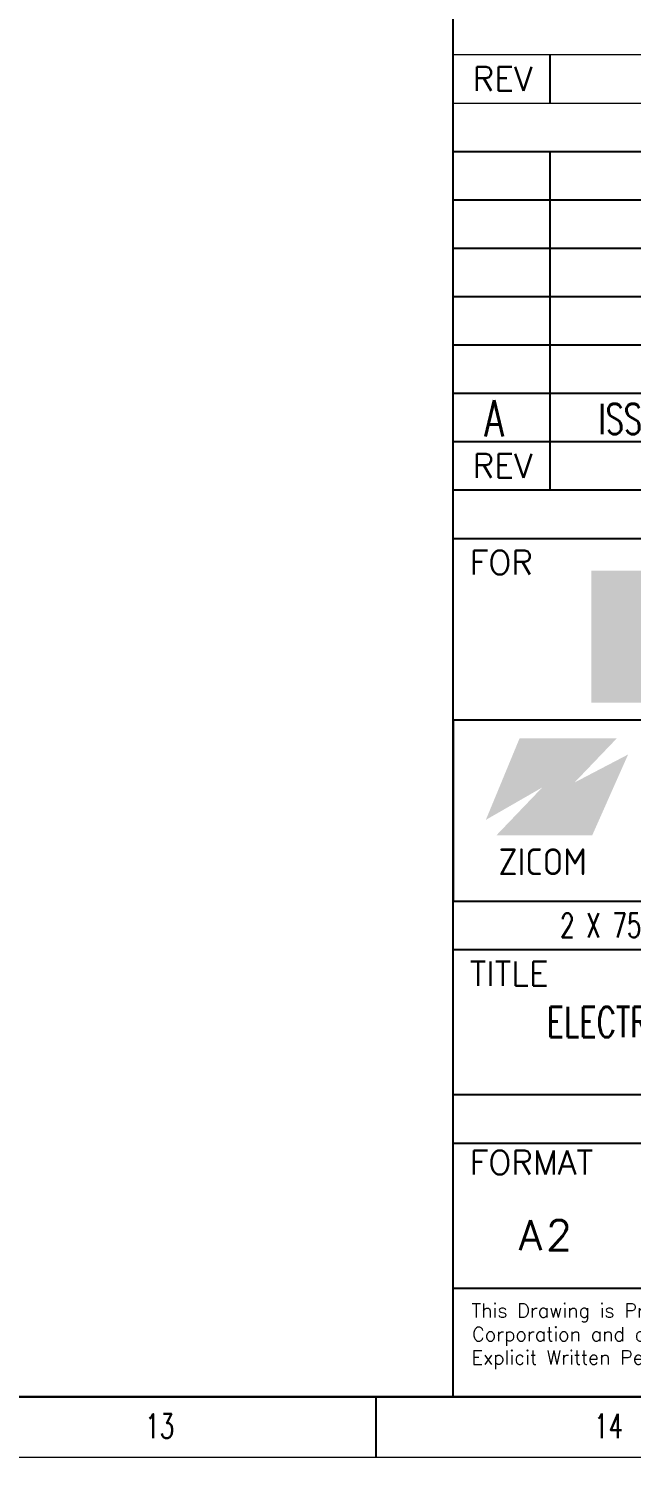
# Model space of a CAD drawing. Header units: inches. Extents: x 19 to 689223, y 34 to 210034.
# Drawn here: x 226973 to 251884, y 34 to 59112 of the extents above; entities that cross this region are included whole.
import ezdxf
from ezdxf.enums import TextEntityAlignment as Align

# ---------------------------------------------------------------- set-up
doc = ezdxf.new("R2010")
doc.units = ezdxf.units.IN
doc.header["$MEASUREMENT"] = 0
doc.layers.add('Dimension', color=7, linetype='Continuous')
doc.layers.add('TEG BORDER', color=7, linetype='Continuous')
doc.styles.add('1', font='isocp.shx')
doc.styles.add('HZTXT', font='txt_qlt.shx', dxfattribs={"width": 0.7, "bigfont": 'hztxt.shx'})
doc.styles.add('TEG BORDER', font='txt_qlt.shx', dxfattribs={"width": 0.7, "bigfont": 'hztxt.shx'})

# ---------------------------------------------------------------- blocks, each defined once
blk = doc.blocks.new('BGFCL LOGO')
at = {"layer": 'TEG BORDER', "true_color": 0x208000}
h = blk.add_hatch(color=86, dxfattribs=at)
h.dxf.hatch_style = 1
h.paths.add_polyline_path([(-3.31, 4.65, -0.3364), (2.71, 2.93, -0.250293), (3.33, -2.75, -0.115757), (2.01, -5.01, -0.015601), (2, -5.33), (5.62, -5.33), (5.62, 5.56), (-5.16, 5.56), (-5.16, -5.33), (-1.15, -5.33, -0.422857), (-2.28, -1.04), (-1.92, -0.6, 0.077855), (-0.93, 1.08, 0.501674)])
h.paths.add_polyline_path([(-0.38, -1.74), (-0.38, -2.98, -0.544237), (0.13, -4.2, -0.111771), (-0.61, -4.84), (-0.61, 0.45), (-1.01, 0.45), (-1.01, -5.33), (-0.51, -5.33, 0.705169)], flags=17)
at = {"layer": 'TEG BORDER', "true_color": 0xf9d406}
h = blk.add_hatch(color=40, dxfattribs=at)
h.dxf.hatch_style = 1
h.paths.add_polyline_path([(2.71, 2.93, 0.3364), (-3.31, 4.65, -0.501674), (-0.93, 1.08, -0.077855), (-1.92, -0.6), (-2.28, -1.04, 0.422857), (-1.15, -5.33), (-1.01, -5.33), (-1.01, 0.45), (-0.61, 0.45), (-0.61, -4.84, 0.111771), (0.13, -4.2, 0.544237), (-0.38, -2.98), (-0.38, -1.74, -0.705169), (-0.51, -5.33), (1.56, -5.33, 0.232253), (0.32, -1.88, -0.645373), (1.43, 0.43), (1.43, -0.74, 0.666027), (0.98, -1.97, -0.15986), (2.01, -5.01, 0.115757), (3.33, -2.75, 0.250293)])
at = {"layer": 'TEG BORDER', "true_color": 0xfa0505}
h = blk.add_hatch(color=1, dxfattribs=at)
h.dxf.hatch_style = 1
h.paths.add_polyline_path([(1.43, 0.43, 0.645373), (0.32, -1.88, -0.232253), (1.56, -5.33), (2, -5.33, 0.175899), (0.98, -1.97, -0.666027), (1.43, -0.74)])
blk = doc.blocks.new('ZICOM LOGO')
at = {"layer": 'TEG BORDER', "true_color": 0xff3333}
blk.add_hatch(color=20, dxfattribs=at).paths.add_polyline_path([(6.2, 2.8), (3.23, -3.89), (-4.69, -3.89), (-0.9, 0.07), (-5.56, -2.61), (-2.77, 4.14), (5.27, 4.14), (1.77, 0.48)])
at = {"layer": 'TEG BORDER', "color": 172, "style": '1'}
blk.add_text('ZICOM', height=2.215, dxfattribs=at).set_placement((-4.51, -7.18))

msp = doc.modelspace()

# ---------------------------------------------------------------- linework, layer by layer
at = {"linetype": 'Continuous'}
msp.add_line((2518.847, 2534.1456), (244518.847, 2534.1456), dxfattribs=at)
for p, q in [((241331.347, 34.1456), (241331.347, 2534.1456)), ((244518.847, 2534.1456), (294518.847, 2534.1456))]:
    msp.add_line(p, q)
at = {"color": 5, "lineweight": 15}
msp.add_lwpolyline([(18.847, 210034.1456), (297018.847, 210034.1456), (297018.847, 34.1456), (18.847, 34.1456)], close=True, dxfattribs=at)
msp.add_lwpolyline([(2518.847, 207534.1456), (294518.847, 207534.1456), (294518.847, 2534.1456), (2518.847, 2534.1456)], close=True)
at = {"layer": 'Dimension', "color": 9}
msp.add_line((244518.847, 2534.1456), (195439.5277, 2534.1456), dxfattribs=at)
at = {"layer": 'TEG BORDER'}
for p, q in [((244518.847, 58034.1456), (244518.847, 207534.1456)), ((244518.847, 2534.1456), (244518.847, 58034.1456)), ((248518.847, 58034.1456), (248518.847, 56034.1456)), ((244518.847, 54034.1456), (294518.847, 54034.1456)), ((244518.847, 52034.1456), (294518.847, 52034.1456)), ((244518.847, 50034.1456), (294518.847, 50034.1456)), ((244518.847, 48034.1456), (294518.847, 48034.1456)), ((244518.847, 46034.1456), (294518.847, 46034.1456)), ((244518.847, 44034.1456), (294518.847, 44034.1456)), ((244518.847, 44034.1456), (294518.847, 44034.1456)), ((244518.847, 40034.1456), (294518.847, 40034.1456)), ((244518.847, 38034.1456), (294518.847, 38034.1456)), ((244518.847, 30534.1456), (244518.847, 23034.1456)), ((244518.847, 23034.1456), (294518.847, 23034.1456)), ((244518.847, 21034.1456), (294518.847, 21034.1456)), ((244518.847, 15034.1456), (294518.847, 15034.1456)), ((244518.847, 13034.1456), (294518.847, 13034.1456)), ((244518.847, 7034.1456), (294518.847, 7034.1456)), ((244518.847, 7034.1456), (294518.847, 7034.1456))]:
    msp.add_line(p, q, dxfattribs=at)
at = {"layer": 'TEG BORDER', "lineweight": 15}
for p, q in [((244518.847, 58034.1456), (294518.847, 58034.1456)), ((244518.847, 56034.1456), (294518.847, 56034.1456))]:
    msp.add_line(p, q, dxfattribs=at)
at = {"layer": 'TEG BORDER', "color": 7}
for p, q in [((248518.847, 54034.1456), (248518.847, 40034.1456)), ((244518.847, 42034.1456), (294518.847, 42034.1456))]:
    msp.add_line(p, q, dxfattribs=at)
at = {"layer": 'TEG BORDER', "color": 0}
msp.add_line((244518.847, 30534.1456), (294518.847, 30534.1456), dxfattribs=at)

# ---------------------------------------------------------------- block references
at = {"xscale": 499.9999999999999, "yscale": 499.9999999999999, "zscale": 499.9999999999999}
for name, p in [('BGFCL LOGO', (252813.0249, 33912.4781)), ('ZICOM LOGO', (248648.7608, 27699.2538))]:
    msp.add_blockref(name, p, dxfattribs=at)

# ---------------------------------------------------------------- texts
at = {"color": 7, "style": 'HZTXT', "width": 0.7}
msp.add_text('ELECTRICAL EQUIPMENT LAYOUT FOR LIGHTING SYSTEM FOR LOCATION J', height=1250, dxfattribs=at).set_placement((269518.847, 18034.1456), align=Align.MIDDLE_CENTER)
at = {"char_height": 1000, "width": 1000, "attachment_point": 7, "style": 'TEG BORDER'}
for s, insert in [('13', (231792.2939, 830.8103)), ('\\pi-16.667;14', (250354.7939, 830.8103))]:
    msp.add_mtext(s, dxfattribs=dict(at, insert=insert))
at = {"layer": 'TEG BORDER', "style": 'TEG BORDER'}
for s, height, p in [('REV', 1000, (245318.847, 56534.1456)), ('REV', 1000, (245318.847, 40534.1456)), (' FOR', 1000, (244518.847, 36534.1456)), (' TITLE', 1000, (244518.847, 19534.1456)), (' FORMAT', 1000, (244518.847, 11725.3752)), ('A', 1250, (247231.3101, 8600.1373)), ('2', 1250, (248356.3101, 8600.1373))]:
    msp.add_text(s, height=height, dxfattribs=at).set_placement(p)
at = {"layer": 'TEG BORDER', "color": 7, "style": 'HZTXT', "width": 0.7}
for s, height, p in [('A', 1500, (246215.0094, 42246.2621)), ('ISSUED FOR APPROVAL', 1250, (257251.4866, 42345.1838))]:
    msp.add_text(s, height=height, dxfattribs=at).set_placement(p, align=Align.CENTER)
at = {"layer": 'TEG BORDER', "color": 7, "style": 'TEG BORDER'}
for s, p in [('This Drawing is Property of Consortium of ZICOM Equipment Pte Ltd., & Sinopec Petroleum Engineering', (245275.5908, 5814.1144)), ('Corporation and any Information, contained in this Drawing will not be Reproduced, Disclosed to others without', (245302.6183, 4841.9642)), ('Explicit Written Permission from ZICOM Equipment Pte Ltd., & Sinopec Petroleum Engineering Corporation.', (245275.5908, 3869.814))]:
    msp.add_text(s, height=580, dxfattribs=at).set_placement(p)
at = {"layer": 'TEG BORDER', "insert": (244518.847, 22034.1456), "char_height": 1000, "width": 50000, "attachment_point": 4, "style": 'TEG BORDER'}
msp.add_mtext('\\pi4416.7,t8711.1;2 X 75  MMSCFD TEG DEHYDRATION TYPE  NATURAL GAS PROCESS PLANT', dxfattribs=at)

doc.saveas('drawing.dxf')
